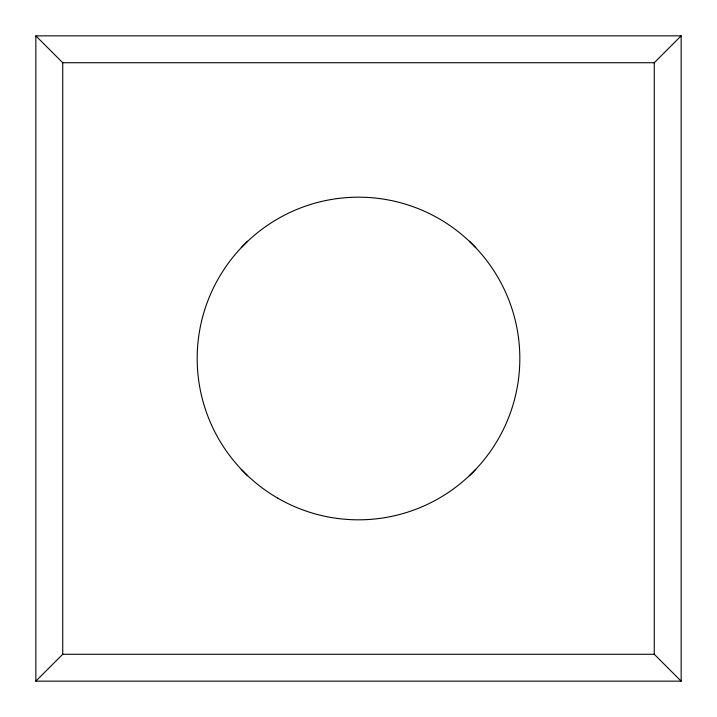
<?xml version="1.0" encoding="UTF-8"?>
<svg xmlns="http://www.w3.org/2000/svg" width="717" height="717" viewBox="0 0 717 717"><rect width="100%" height="100%" fill="white"/><g stroke="black" fill="none" stroke-linecap="round" stroke-linejoin="round"><path stroke-width="1.08" d="M241.262 247.598L247.598 241.262M35.85 681.15L62.737 654.263L62.737 62.737L35.85 35.85L681.15 35.85L681.15 681.15L35.85 681.15L35.85 35.85M62.737 62.737L654.263 62.737L681.15 35.85M469.402 475.738L475.738 469.402M62.737 654.263L654.263 654.263L681.15 681.15M469.402 241.262L475.738 247.598M241.262 469.402L247.598 475.738M654.263 62.737L654.263 654.263M277.837 498.207A161.325 161.325 0 0 0 519.825 358.5A161.325 161.325 0 0 0 277.837 218.793A161.325 161.325 0 0 0 277.837 498.207"/></g></svg>
